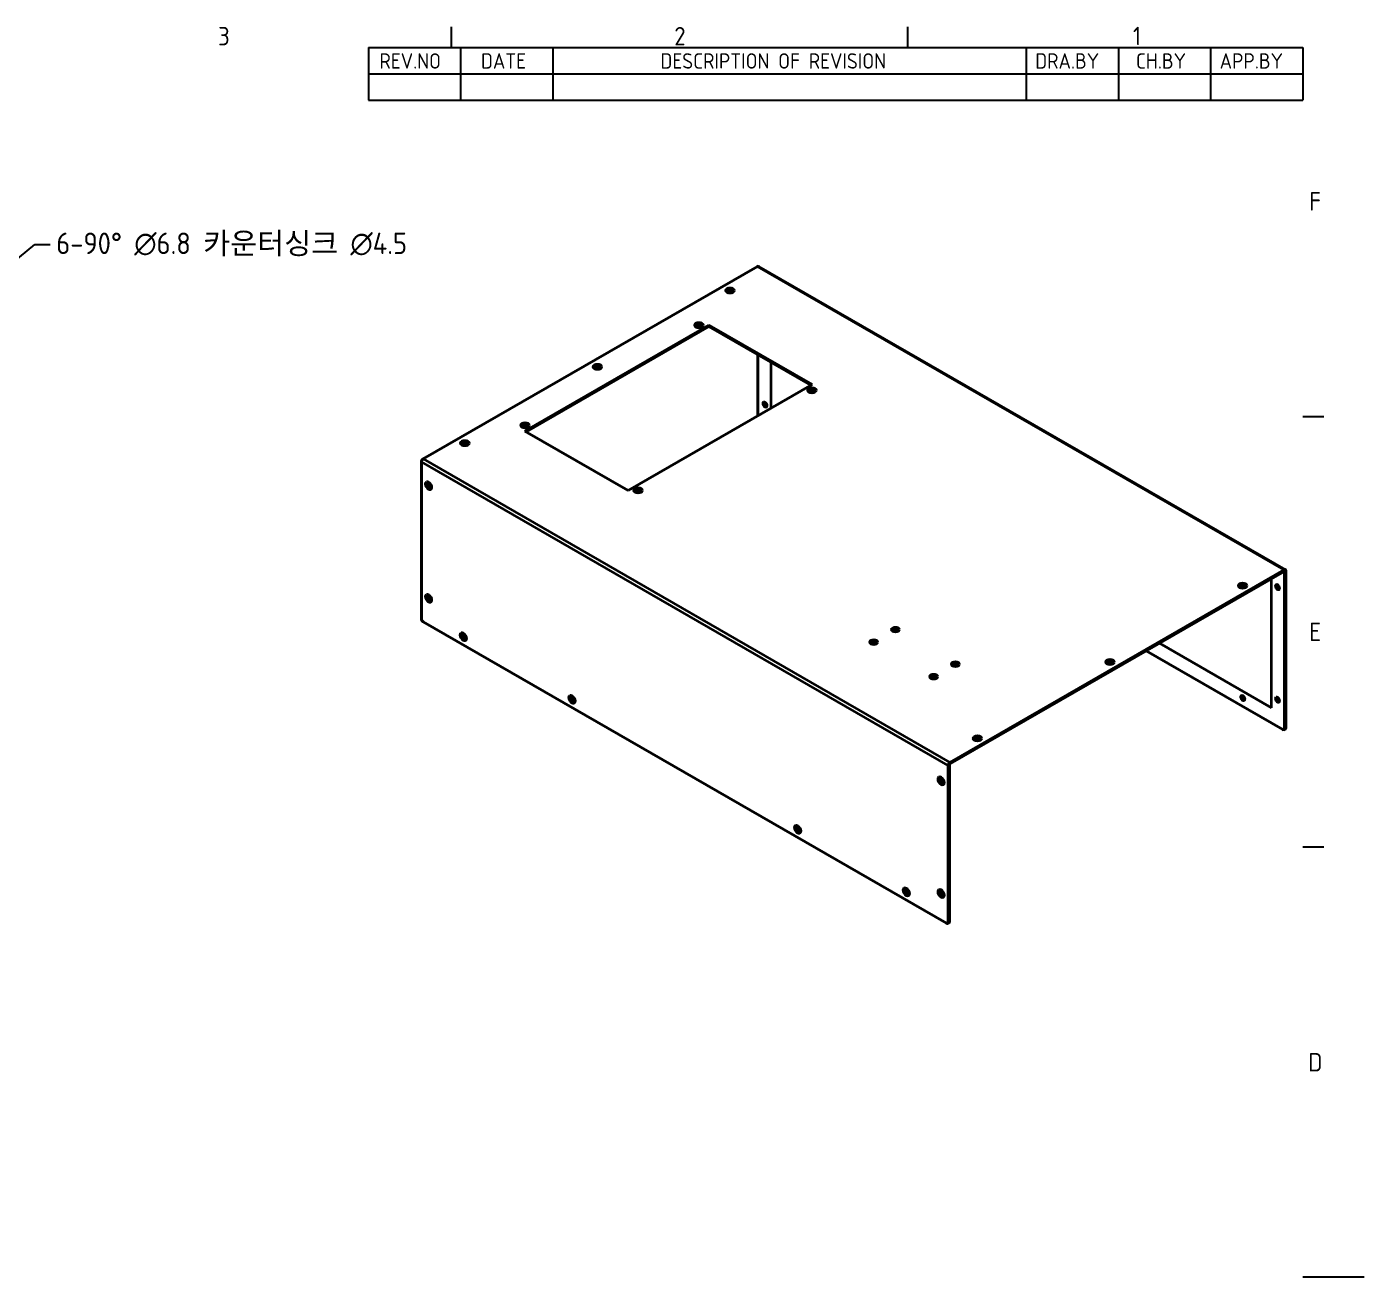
# Model space of a CAD drawing. Header units: millimetres. Extents: x 0 to 1188, y 0 to 840.
# Drawn here: x 752.8 to 1188, y 420 to 826.8 of the extents above; entities that cross this region are included whole.
import ezdxf

# ---------------------------------------------------------------- set-up
doc = ezdxf.new("R2010")
doc.units = ezdxf.units.MM
doc.header["$LTSCALE"] = 2
doc.layers.get('0').update_dxf_attribs({"color": 3, "lineweight": 25})
for name, color, linetype, lineweight in [('가시적인 것(ISO)', 3, 'Continuous', 40), ('가시적인 좁은 것(ISO)', 3, 'Continuous', 35), ('경계(ISO)', 7, 'Continuous', 25), ('기호(ISO)', 5, 'Continuous', 25)]:
    doc.layers.add(name, color=color, linetype=linetype, lineweight=lineweight)
doc.styles.add('ISO ProportionalPSTEK', font='isocp.shx')
doc.styles.add('문자 텍스트_PSTEK_POSCO', font='isocp.shx')
doc.styles.add('치수 텍스트_PSTEK_POSCO', font='isocp.shx')
doc.dimstyles.new('치수_PSTEK_POSCO$7', dxfattribs={"dimscale": 2, "dimtxt": 3.5, "dimasz": 2.5, "dimexe": 2, "dimexo": 2.5, "dimgap": 1, "dimtad": 1, "dimrnd": 1e-08, "dimdsep": 46, "dimtxsty": '치수 텍스트_PSTEK_POSCO', "dimcen": 0.09, "dimdle": 10, "dimclrd": 7, "dimclre": 7, "dimclrt": 2, "dimadec": 1, "dimazin": 2, "dimtfac": 1, "dimtmove": 0, "dimatfit": 3, "dimfxl": 0, "dimtolj": 1, "dimlwd": -1, "dimlwe": -1, "dimarcsym": 0})

# ---------------------------------------------------------------- blocks, each defined once
blk = doc.blocks.new('경계 Default Border')
at = {"layer": '경계(ISO)'}
for p, q in [((445.4999923706055, 410), (445.4999923706055, 413.4000015258789)), ((519.7499847412109, 410), (519.7499847412109, 413.4000015258789)), ((584.0000152587891, 350), (587.400016784668, 350)), ((584.0000152587891, 280), (587.400016784668, 280))]:
    blk.add_line(p, q, dxfattribs=at)
at = {"layer": '경계(ISO)', "flags": 128}
blk.add_lwpolyline([(594.0000152587891, 210), (584.0000152587891, 210)], dxfattribs=at)
at = {"layer": '경계(ISO)', "color": 2, "char_height": 3.00000011920929, "attachment_point": 7, "style": '문자 텍스트_PSTEK_POSCO'}
for s, insert in [('3', (407.5435395229536, 410.3713945155963)), ('2', (481.752739416884, 410.3713945155963)), ('1', (556.3610661041481, 410.4)), ('F', (585.0445395201642, 383.4999999403954)), ('E', (585.0445395201642, 313.4713944559917)), ('D', (584.8782702028949, 243.4713944559917))]:
    blk.add_mtext(s, dxfattribs=dict(at, insert=insert))
blk = doc.blocks.new('리비전 내역')
at = {"layer": '기호(ISO)'}
for p, q in [((432.0000152587891, 410), (584.0000152587891, 410)), ((432.0000152587891, 410), (432.0000152587891, 405.72)), ((447.0000152587891, 410), (447.0000152587891, 405.72)), ((462.0000152587891, 410), (462.0000152587891, 405.72)), ((539.0000152587891, 410), (539.0000152587891, 405.72)), ((554.0000152587891, 410), (554.0000152587891, 405.72)), ((569.0000152587891, 410), (569.0000152587891, 405.72)), ((584.0000152587891, 410), (584.0000152587891, 405.72)), ((432.0000152587891, 405.72), (584.0000152587891, 405.72)), ((432.0000152587891, 405.72), (432.0000152587891, 401.4400000000001)), ((447.0000152587891, 405.72), (447.0000152587891, 401.4400000000001)), ((462.0000152587891, 405.72), (462.0000152587891, 401.4400000000001)), ((539.0000152587891, 405.72), (539.0000152587891, 401.4400000000001)), ((554.0000152587891, 405.72), (554.0000152587891, 401.4400000000001)), ((569.0000152587891, 405.72), (569.0000152587891, 401.4400000000001)), ((584.0000152587891, 405.72), (584.0000152587891, 401.4400000000001)), ((432.0000152587891, 401.4400000000001), (584.0000152587891, 401.4400000000001))]:
    blk.add_line(p, q, dxfattribs=at)
at = {"layer": '기호(ISO)', "color": 2, "char_height": 2.5, "attachment_point": 7, "style": 'ISO ProportionalPSTEK'}
for s, insert in [('REV.NO', (433.7871316270198, 406.5831824209448)), ('DATE', (450.3142470316257, 406.5831824209448)), ('DESCRIPTION OF REVISION', (479.507035692152, 406.5831824209448)), ('DRA.BY', (540.4757492141094, 406.5831824209448)), ('CH.BY', (556.8643067674008, 406.5831824209448)), ('APP.BY', (570.4777492192294, 406.5831824209448))]:
    blk.add_mtext(s, dxfattribs=dict(at, insert=insert))

msp = doc.modelspace()

# ---------------------------------------------------------------- linework, layer by layer
at = {"layer": '가시적인 것(ISO)'}
for p, q in [((990.5557343037478, 748.817352396672), (881.8027113572728, 686.1906516153646)), ((1162.35764383266, 650.1523404224672), (990.9549600730154, 748.8565814457144)), ((914.9377351236722, 695.2874038614965), (974.7589688120452, 729.7361612483536)), ((974.7589688120454, 729.245632973448), (915.3636431794312, 695.0421397240439)), ((974.7589688120452, 729.7361612483536), (1008.332398782787, 710.4025087574963)), ((974.7589688120452, 729.7361612483536), (974.7589688120454, 729.245632973448)), ((1007.906490727029, 710.1572446200436), (974.7589688120454, 729.245632973448)), ((990.6971556599977, 700.2470476555081), (990.6971556599926, 720.0674415845701)), ((1008.332398782787, 710.4025087574963), (948.5111650944144, 675.9537513706392)), ((948.5111650944144, 675.9537513706392), (914.9377351236722, 695.2874038614965)), ((881.237025932338, 634.19591675429), (881.237025932324, 685.2108573444564)), ((1053.205395116918, 587.4864105921174), (1161.958418063392, 650.1131113734249)), ((1161.958418063392, 649.6225830985195), (1053.205395116918, 586.9958823172119)), ((1162.099839419643, 598.5255722261427), (1162.09983941963, 649.5405128163094)), ((1162.524103488355, 598.7698896544182), (1162.524103488342, 649.784830244585)), ((1052.074024267034, 535.1633946022027), (881.8027113572874, 633.2161224833824)), ((1117.095554861115, 623.7877783837619), (1161.534153994694, 598.1972910973026)), ((1161.933379763962, 598.1580620482605), (1162.357643832673, 598.402379476536)), ((1052.639709691968, 586.5066163212093), (1052.639709691982, 535.491675731043)), ((1053.063973760695, 535.7359931593185), (1053.06397376068, 586.7509337494848)), ((1052.897514105013, 535.3684829814363), (1052.473250036301, 535.1241655531607))]:
    msp.add_line(p, q, dxfattribs=at)
for centre, major_axis, ratio, start_param, end_param in [((990.555734303748, 748.1633146967981), (0.3992257692673453, 0.6932667489162413), 0.5780931159156389, 0, 0.7834644549746663), ((981.6320467251757, 740.631266928703), (0.899999999999993, 2.30822305713474e-13), 0.5758617009854835, 5.73449015986087, 9.973473108087916), ((981.6320467251757, 740.5168103312251), (0.8999999999999987, 2.307529167744349e-13), 0.5758617009854833, 0.1106462349596661, 3.030946418630061), ((971.5345618898347, 729.3438017423734), (0.9000000000000086, 2.306835278353959e-13), 0.5758617009854833, 5.734490159860872, 9.973473108087834), ((971.5345618898347, 729.2293451448955), (0.9000000000000041, 2.306575069832562e-13), 0.5758617009854834, 0.1106462349596665, 3.030946418630062), ((938.4985330728027, 715.7923283873521), (0.8999999999999941, 2.306488333658763e-13), 0.5758617009854833, 5.734490159860872, 9.973473108087916), ((938.4985330728027, 715.6778717898742), (0.9000000000000069, 2.307789376265745e-13), 0.5758617009854833, 0.1106462349596662, 3.030946418630061), ((1008.304114511541, 708.1696246251752), (0.9000000000000102, 2.307876112439544e-13), 0.5758617009854833, 5.734490159860872, 9.973473108087834), ((1008.304114511541, 708.0551680276973), (0.9000000000000041, 2.306575069832562e-13), 0.5758617009854834, 0.1106462349596665, 3.030946418630062), ((993.0871765804073, 703.9468927029861), (0.4491289904261664, -0.7799250925305437), 0.5780931159156398, 3.220089174092009, 6.204688786677533), ((993.4407299710006, 704.1504905598824), (0.6986450962185736, -1.21321681060303), 0.5780931159156646, 4.127930537968043, 5.296847422801103), ((914.9660193949193, 696.7681446389624), (0.9000000000000086, 2.306835278353959e-13), 0.5758617009854833, 5.734490159860872, 9.973473108087834), ((914.9660193949193, 696.6536880414845), (0.9000000000000041, 2.306575069832562e-13), 0.5758617009854834, 0.1106462349596665, 3.030946418630062), ((895.3650194204296, 690.9533898460012), (0.8999999999999948, 2.306141388963567e-13), 0.5758617009854832, 5.734490159860872, 9.973473108087834), ((895.3650194204297, 690.8389332485233), (0.8999999999999898, 2.307615903918148e-13), 0.5758617009854833, 0.1106462349596662, 3.030946418630061), ((881.8027113572731, 685.5366139154905), (0.3992257692673862, 0.6932667489162159), 0.578093115915639, 0.7834644549748395, 2.354260781769733), ((883.909889565211, 677.7019856863433), (0.4491289904261636, -0.779925092530538), 0.5780931159156398, 2.602693902525917, 6.822084058243536), ((883.9806002433302, 677.7427052577228), (-0.449128990425471, 0.7799250925292978), 0.5780931159156261, 0.0784965204924634, 3.063096133096751), ((951.7355720166252, 675.5939675217643), (0.9000000000000102, 2.307876112439544e-13), 0.5758617009854833, 5.734490159860872, 9.973473108087834), ((951.7355720166252, 675.4795109242864), (0.9000000000000041, 2.306575069832562e-13), 0.5758617009854834, 0.1106462349596665, 3.030946418630062), ((1161.958418063393, 649.4590736735508), (0.3992257692673446, 0.6932667489162397), 0.5780931159156392, 5.495853435359354, 7.066649762154253), ((1161.958418063393, 649.4590736735508), (0.09980644231683082, 0.1733166872290507), 0.578093115915639, 5.495853435358267, 7.066649762154001), ((1148.396110000236, 644.5982297879332), (0.899999999999993, 2.30822305713474e-13), 0.5758617009854835, 5.73449015986087, 9.973473108087916), ((1148.396110000236, 644.4837731904552), (0.8999999999999987, 2.307529167744349e-13), 0.5758617009854833, 0.1106462349596661, 3.030946418630061), ((1159.851239855458, 644.5399667551566), (0.4491289904261657, -0.7799250925305421), 0.5780931159156398, 3.220089174092009, 6.204688786677532), ((1160.204793246051, 644.7435646120529), (0.6986450962185751, -1.213216810603012), 0.5780931159156716, 4.12793053796803, 5.296847422801102), ((883.9098895652203, 641.0758744934027), (0.4491289904261642, -0.779925092530539), 0.5780931159156398, 2.602693902525917, 6.822084058243536), ((883.9806002433395, 641.1165940647824), (-0.4491289904254718, 0.7799250925292992), 0.578093115915626, 0.07849652049246356, 3.063096133096751), ((881.8027113572873, 633.8701601832563), (-0.3992257692676809, 0.693266748916046), 0.5780931159156398, 0.787331871820335, 2.358128198615423), ((895.2235980642081, 628.5762981188799), (0.4491289904261642, -0.779925092530539), 0.5780931159156398, 2.602693902525917, 6.822084058243536), ((895.2943087423274, 628.6170176902594), (-0.4491289904254709, 0.779925092529298), 0.5780931159156261, 0.07849652049246356, 3.063096133097055), ((1035.457014909124, 630.2156984930837), (0.6800000000000034, 1.743223621009093e-13), 0.5758617009854832, 5.872414553372043, 9.835548714576792), ((1035.457014909124, 630.1993475505868), (0.6799999999999955, 1.74350551357394e-13), 0.5758617009854833, 0.020879362889519, 3.120713290700291), ((1028.38594709726, 626.1437413551573), (0.6800000000000034, 1.743223621009093e-13), 0.5758617009854832, 5.872414553372043, 9.835548714576792), ((1028.38594709726, 626.1273904126605), (0.6799999999999955, 1.74350551357394e-13), 0.5758617009854833, 0.020879362889519, 3.120713290700291), ((1054.973162069876, 618.9770967924169), (0.6800000000000034, 1.743223621009093e-13), 0.5758617009854832, 5.872414553372043, 9.835548714576959), ((1054.973162069876, 618.96074584992), (0.6799999999999957, 1.74346214548704e-13), 0.5758617009854835, 0.02087936288951911, 3.12071329070011), ((1105.262596347863, 619.7592912465823), (0.8999999999999952, 2.307529167744349e-13), 0.5758617009854834, 5.734490159860989, 9.973473108087834), ((1105.262596347863, 619.6448346491043), (0.8999999999999991, 2.307529167744349e-13), 0.5758617009854834, 0.1106462349596664, 3.030946418630061), ((1047.902094258011, 614.9051396544905), (0.6800000000000034, 1.743223621009093e-13), 0.5758617009854832, 5.872414553372043, 9.835548714576959), ((1047.902094258011, 614.8887887119937), (0.6799999999999911, 1.743451303465316e-13), 0.5758617009854832, 0.0208793628895191, 3.12071329070011), ((930.5789371235408, 608.2165124292662), (0.4491289904261642, -0.779925092530539), 0.5780931159156398, 2.602693902525917, 6.822084058243536), ((930.6496478016601, 608.2572320006458), (-0.4491289904254682, 0.779925092529293), 0.578093115915626, 0.0784965204924637, 3.063096133097055), ((1148.537531356483, 608.4445420290461), (0.449128990426168, -0.7799250925305459), 0.5780931159156399, 3.220089174092082, 6.204688786677657), ((1148.891084747076, 608.6481398859426), (0.6986450962185823, -1.213216810603025), 0.5780931159156716, 4.12793053796803, 5.296847422801115), ((1159.851239855468, 607.9138555622162), (0.4491289904261664, -0.7799250925305437), 0.5780931159156398, 3.220089174091854, 6.204688786677658), ((1160.204793246061, 608.1174534191126), (0.6986450962185736, -1.21321681060303), 0.5780931159156646, 4.127930537968043, 5.296847422801116), ((1161.534153994694, 598.8513287971764), (0.399225769267701, -0.6932667489160343), 0.5780931159156398, 5.499720852204828, 7.070517178999785), ((1161.958418063406, 599.0956462254521), (0.3992257692677361, -0.6932667489160598), 0.5780931159156398, 0, 0.7873318718200268), ((1062.12908269549, 594.9203527052314), (0.899999999999993, 2.30822305713474e-13), 0.5758617009854835, 5.734490159860988, 9.973473108087834), ((1062.12908269549, 594.8058961077535), (0.8999999999999987, 2.307529167744349e-13), 0.5758617009854833, 0.1106462349596661, 3.030946418630061), ((1053.205395116918, 586.8323728922434), (-0.3992257692673022, -0.6932667489162617), 0.578093115915639, 3.925057108564288, 5.495853435359183), ((1053.205395116918, 586.8323728922434), (0.09980644231684827, 0.173316687229057), 0.578093115915639, 0.7834644549745882, 2.35426078176995), ((1050.673952840271, 581.6689485455734), (0.4491289904261636, -0.779925092530538), 0.5780931159156398, 2.602693902525917, 6.822084058243536), ((1050.74466351839, 581.709668116953), (-0.449128990425471, 0.7799250925292978), 0.5780931159156261, 0.0784965204924637, 3.063096133097055), ((1004.004905281963, 565.9333095090765), (0.4491289904261642, -0.779925092530539), 0.5780931159156398, 2.602693902525917, 6.822084058243536), ((1004.075615960082, 565.9740290804561), (-0.4491289904254682, 0.779925092529293), 0.578093115915626, 0.0784965204924637, 3.063096133097055), ((1039.360244341295, 545.5735238194627), (0.4491289904261642, -0.779925092530539), 0.5780931159156398, 2.602693902525917, 6.822084058243536), ((1039.430955019415, 545.6142433908424), (-0.4491289904254709, 0.779925092529298), 0.5780931159156261, 0.07849652049246356, 3.063096133097055), ((1050.67395284028, 545.0428373526329), (0.4491289904261642, -0.779925092530539), 0.5780931159156398, 2.602693902525917, 6.822084058243536), ((1050.7446635184, 545.0835569240126), (-0.4491289904254718, 0.7799250925292992), 0.578093115915626, 0.0784965204924637, 3.063096133097055), ((1052.074024267033, 535.8174323020767), (0.3992257692676907, -0.6932667489160406), 0.5780931159156091, 5.499720852205071, 7.070517178999829), ((1052.498288335745, 536.0617497303523), (0.3992257692677663, -0.6932667489159963), 0.5780931159156586, 1.154631945610163e-14, 0.7873318718202607)]:
    msp.add_ellipse(centre, major_axis=major_axis, ratio=ratio, start_param=start_param, end_param=end_param, dxfattribs=at)
for centre, major_axis, ratio in [((981.6320467251755, 741.0073386061305), (1.360000000000001, 2.679106936298581e-13), 0.5758617009854832), ((971.5345618898345, 729.7198734198009), (1.360000000000001, 2.679106936298581e-13), 0.5758617009854832), ((938.4985330728025, 716.1684000647796), (1.360000000000001, 2.679106936298581e-13), 0.5758617009854832), ((1008.304114511541, 708.5456963026027), (1.360000000000001, 2.679106936298581e-13), 0.5758617009854832), ((993.0164659022887, 703.9061731316069), (-0.4491289904261649, 0.7799250925305323), 0.5780931159156368), ((914.9660193949192, 697.1442163163899), (1.360000000000001, 2.679106936298581e-13), 0.5758617009854832), ((895.3650194204295, 691.3294615234287), (1.360000000000001, 2.679106936298581e-13), 0.5758617009854832), ((883.5563361746183, 677.4983878294472), (-0.6986450962180722, 1.213216810602301), 0.5780931159156267), ((951.735572016625, 675.9700391991919), (1.360000000000001, 2.679106936298581e-13), 0.5758617009854832), ((1148.396110000236, 644.9743014653607), (1.360000000000001, 2.679106936298581e-13), 0.5758617009854832), ((1159.780529177339, 644.4992471837772), (-0.4491289904261649, 0.7799250925305323), 0.5780931159156368), ((883.5563361746276, 640.8722766365067), (-0.6986450962180719, 1.2132168106023), 0.5780931159156266), ((1035.457014909124, 630.6898758254922), (1.26, 2.482042349427616e-13), 0.5758617009854833), ((894.8700446736156, 628.3727002619839), (-0.6986450962180704, 1.213216810602298), 0.5780931159156268), ((1028.38594709726, 626.617918687566), (1.26, 2.482042349427616e-13), 0.5758617009854833), ((1054.973162069876, 619.4512741248254), (1.26, 2.482042349427616e-13), 0.5758617009854833), ((1105.262596347863, 620.1353629240098), (1.360000000000001, 2.679106936298581e-13), 0.5758617009854832), ((1047.902094258011, 615.3793169868992), (1.26, 2.482042349427616e-13), 0.5758617009854833), ((930.2253837329482, 608.0129145723702), (-0.6986450962180704, 1.213216810602298), 0.5780931159156268), ((1148.466820678364, 608.4038224576669), (-0.4491289904261625, 0.7799250925305279), 0.5780931159156366), ((1159.780529177349, 607.873135990837), (-0.4491289904261649, 0.7799250925305323), 0.5780931159156368), ((1062.12908269549, 595.2964243826589), (1.360000000000001, 2.679106936298581e-13), 0.5758617009854832), ((1050.320399449678, 581.4653506886774), (-0.6986450962180722, 1.213216810602301), 0.5780931159156267), ((1003.65135189137, 565.7297116521805), (-0.6986450962180704, 1.213216810602298), 0.5780931159156268), ((1039.006690950703, 545.3699259625669), (-0.6986450962180704, 1.213216810602298), 0.5780931159156268), ((1050.320399449688, 544.8392394957369), (-0.6986450962180719, 1.2132168106023), 0.5780931159156266)]:
    msp.add_ellipse(centre, major_axis=major_axis, ratio=ratio, dxfattribs=at)
at = {"layer": '가시적인 좁은 것(ISO)'}
for p, q in [((1161.958418063392, 650.1131113734249), (990.5557343037478, 748.817352396672)), ((994.9397963471125, 717.6242673018166), (994.9397963471164, 702.6902219382639)), ((1052.639709691968, 586.5066163212093), (881.237025932324, 685.2108573444564)), ((881.8027113572728, 686.1906516153646), (1053.205395116918, 587.4864105921174)), ((1162.09983941963, 649.5405128163094), (1161.95787006771, 649.6222675287936)), ((1161.958418063392, 649.6225830985195), (1161.958418063392, 650.1131113734249)), ((1162.524103488342, 649.784830244585), (1162.09983941963, 649.5405128163094)), ((1157.857198732522, 605.2199915580769), (1157.857198732511, 647.2608479585222)), ((1121.354635418704, 626.2404197582902), (1157.857198732522, 605.2199915580769)), ((1162.524103488355, 598.7698896544182), (1162.099839419643, 598.5255722261427)), ((1053.205395116918, 587.4864105921174), (1053.205395116918, 586.9958823172119)), ((1053.06397376068, 586.7509337494848), (1052.639709691968, 586.5066163212093)), ((1053.063973760695, 535.7359931593185), (1052.639709691982, 535.491675731043))]:
    msp.add_line(p, q, dxfattribs=at)

# ---------------------------------------------------------------- block references
at = {"xscale": 2, "yscale": 2, "zscale": 2}
msp.add_blockref('경계 Default Border', (0, 0), dxfattribs=at)
at = {"layer": '기호(ISO)', "xscale": 2, "yscale": 2, "zscale": 2}
msp.add_blockref('리비전 내역', (0, 0), dxfattribs=at)

# ---------------------------------------------------------------- texts
at = {"layer": '기호(ISO)', "color": 2, "insert": (762.4385244055383, 755.9704977942278), "char_height": 6.99999988079071, "width": 134.0642315268516, "attachment_point": 4, "line_spacing_factor": 0.612500011920929, "style": '치수 텍스트_PSTEK_POSCO'}
msp.add_mtext('{6-90° \\fAIGDT|b0|i0;\\H7.0000;n\\fisocp|b0|i0;\\H7.0000;6.8 카운터싱크 \\fAIGDT|b0|i0;\\H7.0000;n\\fisocp|b0|i0;\\H7.0000;4.5}', dxfattribs=at)

# ---------------------------------------------------------------- leaders
at = {"layer": '기호(ISO)', "color": 7, "annotation_type": 0, "has_hookline": 1, "hookline_direction": 0, "text_width": 122.1984228609675}
msp.add_leader([(717.9746327097171, 725.4406795326634), (755.4385244055383, 755.9704977942278), (760.4385244055383, 755.9704977942278)], dimstyle='치수_PSTEK_POSCO$7', override={"dimtad": 0}, dxfattribs=at)

doc.saveas('drawing.dxf')
